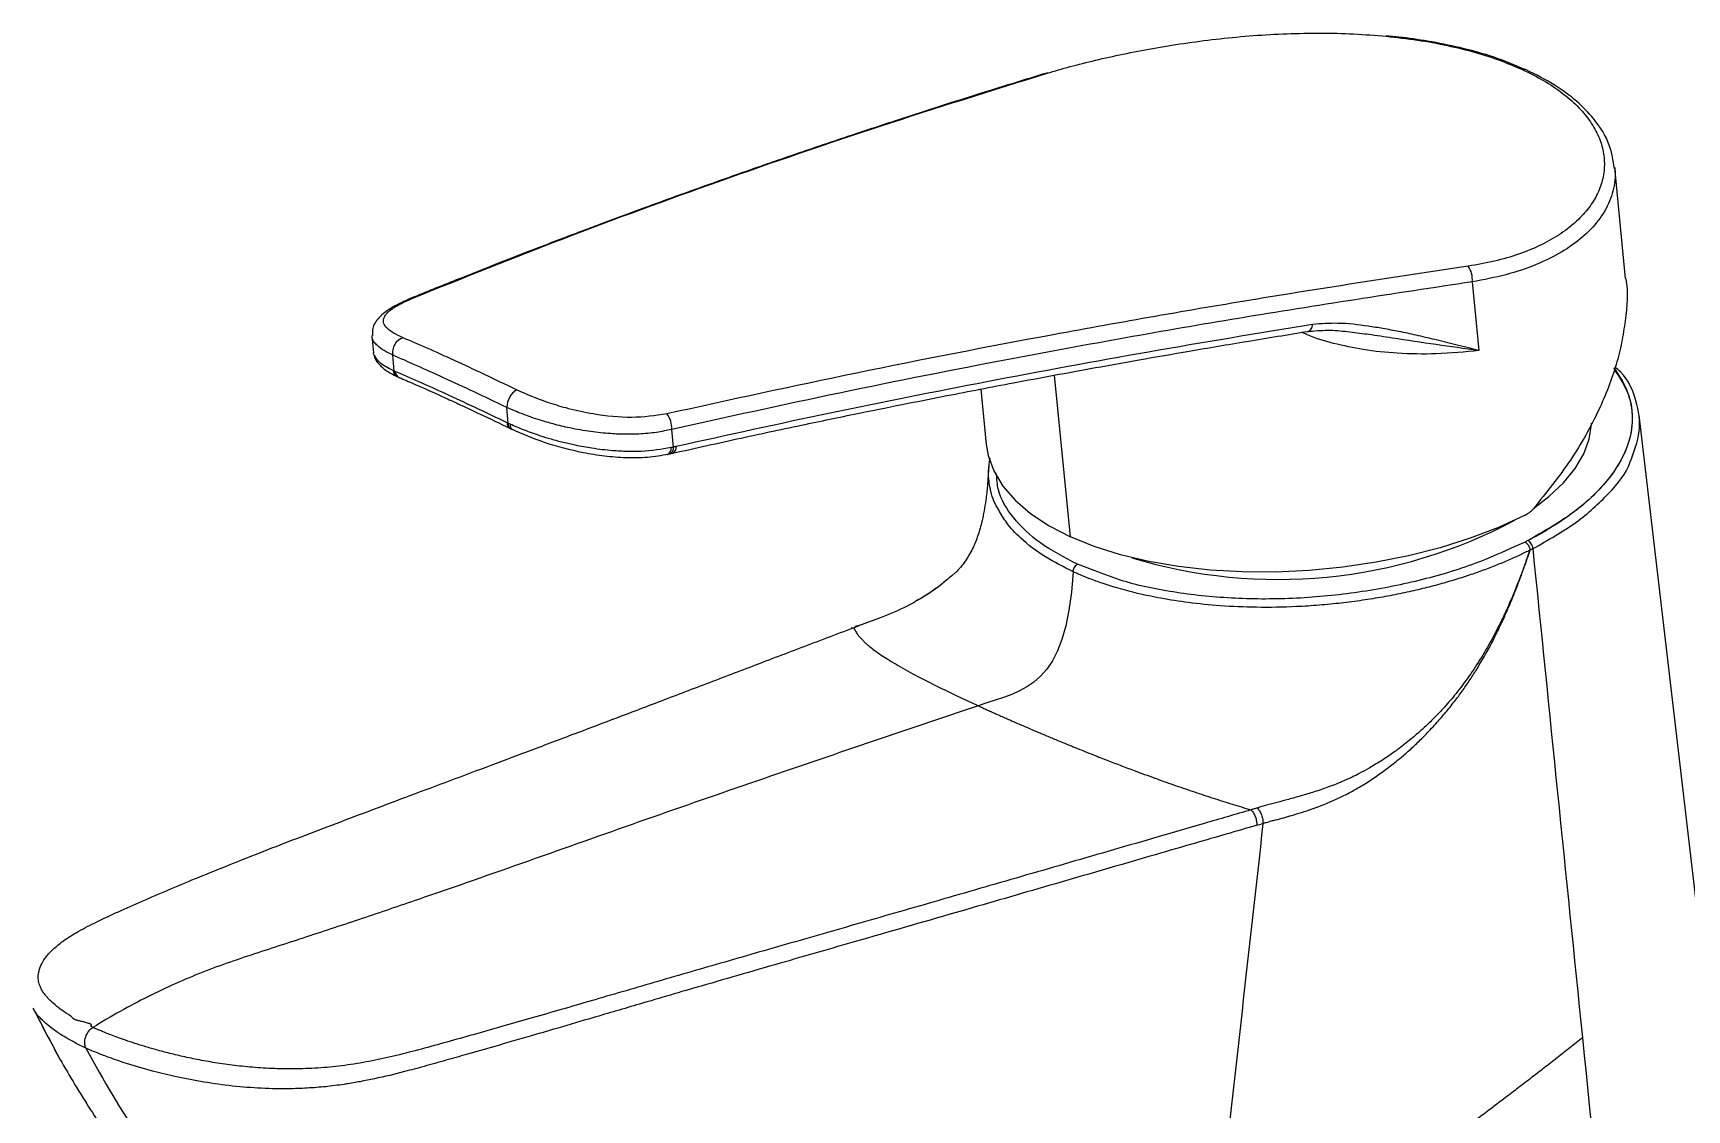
# Model space of a CAD drawing. Header units: millimetres. Extents: x 1261 to 1854, y -639 to -219.
# Drawn here: x 1750.4 to 1811.2, y -318.3 to -278.7 of the extents above; entities that cross this region are included whole.
import ezdxf

# ---------------------------------------------------------------- set-up
doc = ezdxf.new("R2010")
doc.units = ezdxf.units.MM
doc.header["$LTSCALE"] = 0.1
doc.layers.get('0').update_dxf_attribs({"lineweight": 13})

msp = doc.modelspace()

# ---------------------------------------------------------------- linework, layer by layer
at = {"color": 7, "linetype": 'Continuous', "lineweight": 25}
for p, q in [((1787.691, -280.131), (1787.581, -280.162)), ((1808.949, -287.7), (1808.55, -283.617)), ((1803.306, -287.817), (1803.552, -290.342)), ((1764.255, -288.427), (1764.264, -288.423)), ((1762.835, -289.819), (1762.894, -290.427)), ((1762.845, -289.819), (1762.846, -289.788)), ((1799.5, -289.751), (1799.389, -289.734)), ((1763.658, -291.098), (1763.601, -290.51)), ((1763.787, -291.315), (1763.837, -291.336)), ((1763.796, -291.318), (1763.788, -291.315)), ((1763.836, -291.335), (1763.858, -291.345)), ((1788.526, -297.193), (1787.945, -291.248)), ((1785.232, -291.759), (1785.431, -293.799)), ((1767.849, -293.019), (1767.792, -292.432)), ((1767.89, -293.193), (1767.924, -293.209)), ((1767.923, -293.209), (1767.992, -293.242)), ((1814.058, -332.09), (1809.442, -292.715)), ((1814.058, -332.09), (1809.442, -292.715)), ((1773.927, -293.894), (1773.863, -293.244)), ((1773.705, -294.16), (1773.789, -294.142)), ((1773.788, -294.142), (1773.892, -294.118)), ((1805.251, -297.385), (1804.931, -297.523)), ((1805.251, -297.385), (1804.931, -297.523)), ((1789.401, -298.428), (1788.786, -298.204)), ((1789.401, -298.428), (1788.786, -298.204)), ((1780.663, -300.473), (1780.601, -300.496)), ((1780.663, -300.473), (1780.601, -300.496)), ((1780.762, -300.457), (1780.667, -300.474)), ((1780.762, -300.457), (1780.667, -300.474)), ((1780.554, -300.534), (1780.468, -300.548)), ((1780.554, -300.534), (1780.468, -300.548))]:
    msp.add_line(p, q, dxfattribs=at)
at = {"color": 8, "linetype": 'Continuous', "lineweight": 25, "flags": 128}
for points in [[(1787.582, -280.161), (1787.612, -280.152), (1787.672, -280.145)], [(1764.264, -288.423), (1764.309, -288.409), (1764.367, -288.402)]]:
    msp.add_lwpolyline(points, dxfattribs=at)
at = {"color": 7, "linetype": 'Continuous', "lineweight": 25, "flags": 128}
for points in [[(1805.62, -296.102), (1806.121, -295.713), (1806.659, -295.205), (1807.089, -294.679), (1807.407, -294.142), (1807.609, -293.599), (1807.691, -293.059), (1807.693, -293.013)], [(1785.431, -293.799), (1785.499, -294.197), (1785.707, -294.772), (1786.039, -295.325), (1786.492, -295.848), (1787.062, -296.338), (1787.743, -296.787), (1788.526, -297.193)], [(1805.251, -296.401), (1804.279, -296.845), (1803.234, -297.244), (1802.126, -297.594), (1800.967, -297.89), (1799.77, -298.13), (1798.547, -298.311), (1797.312, -298.432), (1796.077, -298.49), (1794.856, -298.486), (1793.662, -298.419), (1792.508, -298.29), (1791.406, -298.101), (1790.367, -297.853), (1789.404, -297.549), (1788.526, -297.193)]]:
    msp.add_lwpolyline(points, dxfattribs=at)
at = {"color": 8, "linetype": 'Continuous', "lineweight": 25}
msp.add_arc((1805.2, -280.256), 0.252, 67.2823, 102.03342, dxfattribs=at)
at = {"color": 7, "linetype": 'Continuous', "lineweight": 25}
for centre, radius, start, end in [((1802.533, -287.715), 0.779, 352.41929, 37.35348), ((1764.159, -290.41), 0.567, 108.4878, 190.183), ((1763.922, -291.032), 0.313, 188.27021, 244.58384), ((1763.965, -291.054), 0.31, 188.19647, 245.41272), ((1763.987, -291.065), 0.308, 188.06652, 245.42665), ((1768.631, -292.479), 0.84, 124.54657, 176.76632), ((1767.996, -293.041), 0.186, 168.12145, 235.41808), ((1768.03, -293.058), 0.185, 167.84721, 234.77482), ((1768.096, -293.092), 0.182, 166.97842, 236.08339), ((1773.039, -293.192), 0.826, 356.41871, 39.0765), ((1773.604, -293.938), 0.244, 294.43626, 6.0829), ((1773.685, -293.921), 0.244, 295.36223, 6.55262), ((1773.788, -293.897), 0.245, 295.07586, 6.36292), ((1796.161, -280.224), 18.535, 253.1274, 298.04119)]:
    msp.add_arc(centre, radius, start, end, dxfattribs=at)
for points, knots in [([(1787.672, -280.145), (1787.947, -280.064), (1788.497, -279.903), (1789.44, -279.666), (1790.456, -279.439), (1791.544, -279.229), (1792.689, -279.043), (1793.879, -278.887), (1795.099, -278.768), (1796.335, -278.691), (1797.573, -278.663), (1798.801, -278.683), (1799.596, -278.743), (1799.993, -278.773)], [0, 0, 0, 0, 0.090712, 0.1814348, 0.2721852, 0.362977, 0.4538196, 0.5447185, 0.6356749, 0.7266864, 0.8177496, 0.9088574, 1, 1, 1, 1]), ([(1805.292, -280.027), (1804.908, -279.865), (1804.161, -279.547), (1802.92, -279.206), (1801.735, -278.971), (1800.82, -278.834), (1800.296, -278.791), (1800.139, -278.778)], [0, 0, 0, 0, 0.264314, 0.515544, 0.734184, 0.920384, 1, 1, 1, 1]), ([(1787.582, -280.161), (1786.98, -280.346), (1785.877, -280.684), (1784.373, -281.158), (1783.17, -281.544), (1782.186, -281.864), (1781.316, -282.149), (1780.057, -282.568), (1778.385, -283.133), (1776.409, -283.819), (1774.544, -284.482), (1772.843, -285.1), (1771.516, -285.592), (1770.488, -285.979), (1769.639, -286.301), (1768.587, -286.705), (1767.329, -287.195), (1765.865, -287.774), (1764.821, -288.197), (1764.264, -288.423)], [0, 0, 0, 0, 0.077709, 0.142323, 0.193839, 0.232843, 0.269064, 0.305963, 0.394996, 0.484371, 0.560203, 0.634906, 0.703055, 0.730776, 0.76703, 0.812079, 0.865924, 0.928564, 1, 1, 1, 1]), ([(1764.367, -288.402), (1766.203, -287.668), (1769.947, -286.169), (1775.668, -284.076), (1781.602, -282.035), (1785.625, -280.783), (1787.672, -280.145)], [0, 0, 0, 0, 0.235991, 0.481321, 0.73599, 1, 1, 1, 1]), ([(1805.147, -280.01), (1805.415, -280.141), (1805.951, -280.405), (1806.623, -280.858), (1807.187, -281.345), (1807.629, -281.864), (1807.946, -282.407), (1808.134, -282.965), (1808.19, -283.53), (1808.114, -284.091), (1807.905, -284.639), (1807.567, -285.162), (1807.104, -285.651), (1806.52, -286.095), (1805.825, -286.485), (1805.025, -286.811), (1804.138, -287.073), (1803.481, -287.185), (1803.153, -287.242)], [0, 0, 0, 0, 0.062688, 0.125366, 0.188021, 0.250659, 0.313275, 0.375865, 0.438431, 0.500966, 0.563466, 0.625928, 0.688351, 0.750735, 0.813084, 0.875404, 0.937706, 1, 1, 1, 1]), ([(1808.537, -283.645), (1808.492, -283.358), (1808.394, -282.722), (1807.873, -281.89), (1807.157, -281.155), (1806.341, -280.546), (1805.65, -280.2), (1805.297, -280.023)], [0, 0, 0, 0, 0.202835, 0.449721, 0.624956, 0.808424, 1, 1, 1, 1]), ([(1803.153, -287.242), (1800.568, -287.633), (1795.492, -288.403), (1787.991, -289.725), (1780.752, -291.122), (1776.007, -292.162), (1773.68, -292.672)], [0, 0, 0, 0, 0.26401, 0.518679, 0.764009, 1, 1, 1, 1]), ([(1808.95, -287.7), (1808.951, -287.702), (1809.055, -288.18), (1808.974, -288.986), (1808.818, -290.047), (1808.61, -290.862), (1808.33, -291.687), (1807.825, -292.863), (1806.982, -294.39), (1806.031, -295.568), (1805.555, -296.159)], [0, 0, 0, 0, 0.000824, 0.189114, 0.283481, 0.377791, 0.472641, 0.568614, 0.783771, 1, 1, 1, 1]), ([(1803.306, -287.817), (1800.444, -288.251), (1794.812, -289.105), (1787.05, -290.5), (1780.097, -291.869), (1775.92, -292.79), (1773.863, -293.244)], [0, 0, 0, 0, 0.292554, 0.575669, 0.791049, 1, 1, 1, 1]), ([(1764.279, -288.418), (1764.03, -288.529), (1763.549, -288.743), (1763.088, -289.11), (1762.837, -289.465), (1762.854, -289.703), (1762.86, -289.788)], [0, 0, 0, 0, 0.3061518, 0.591569, 0.8549043, 1, 1, 1, 1]), ([(1763.979, -289.873), (1763.856, -289.816), (1763.609, -289.702), (1763.38, -289.527), (1763.257, -289.349), (1763.255, -289.208), (1763.293, -289.108), (1763.325, -289.053), (1763.367, -288.996), (1763.41, -288.951), (1763.456, -288.907), (1763.504, -288.866), (1763.581, -288.807), (1763.809, -288.653), (1764.117, -288.515), (1764.367, -288.402)], [0, 0, 0, 0, 0.125867, 0.2516152, 0.3771836, 0.5025262, 0.5434944, 0.5832138, 0.6139476, 0.657482, 0.6733841, 0.7005435, 0.7389409, 0.7885528, 1, 1, 1, 1]), ([(1797.437, -289.383), (1795.426, -289.715), (1791.436, -290.374), (1785.518, -291.469), (1779.727, -292.618), (1775.917, -293.456), (1774.031, -293.87)], [0, 0, 0, 0, 0.258299, 0.512749, 0.75881, 1, 1, 1, 1]), ([(1803.552, -290.342), (1803.268, -290.27), (1802.73, -290.135), (1801.964, -289.944), (1801.268, -289.781), (1800.629, -289.646), (1800.039, -289.535), (1799.294, -289.42), (1798.445, -289.31), (1797.747, -289.361), (1797.437, -289.383)], [0, 0, 0, 0, 0.143663, 0.271667, 0.386787, 0.492843, 0.590077, 0.678591, 0.857004, 1, 1, 1, 1]), ([(1768.154, -291.787), (1767.753, -291.595), (1766.952, -291.21), (1765.856, -290.7), (1764.846, -290.244), (1764.268, -289.997), (1763.979, -289.873)], [0, 0, 0, 0, 0.249955, 0.499999, 0.750043, 1, 1, 1, 1]), ([(1773.891, -294.119), (1774.734, -293.931), (1776.363, -293.569), (1778.673, -293.076), (1780.72, -292.652), (1782.456, -292.302), (1783.914, -292.014), (1785.205, -291.763), (1786.516, -291.513), (1787.933, -291.249), (1789.472, -290.967), (1791.133, -290.67), (1792.991, -290.347), (1795.065, -289.995), (1796.522, -289.759), (1797.273, -289.637)], [0, 0, 0, 0, 0.107859, 0.208491, 0.295895, 0.37007, 0.431016, 0.482865, 0.535713, 0.599211, 0.664694, 0.733377, 0.812548, 0.903423, 1, 1, 1, 1]), ([(1797.238, -289.642), (1797.491, -289.62), (1797.998, -289.574), (1798.718, -289.639), (1799.196, -289.706), (1799.432, -289.739)], [0, 0, 0, 0, 0.335106, 0.670697, 1, 1, 1, 1]), ([(1762.922, -290.512), (1762.917, -290.506), (1762.893, -290.477), (1762.895, -290.449), (1762.898, -290.426)], [0, 0, 0, 0, 0.222058, 1, 1, 1, 1]), ([(1763.612, -291.077), (1763.442, -290.99), (1763.083, -290.808), (1762.977, -290.614), (1762.922, -290.512)], [0, 0, 0, 0, 0.476291, 1, 1, 1, 1]), ([(1762.925, -290.515), (1762.927, -290.535), (1762.939, -290.644), (1763.088, -290.847), (1763.371, -291.109), (1763.664, -291.253), (1763.81, -291.324)], [0, 0, 0, 0, 0.070652, 0.383701, 0.694442, 1, 1, 1, 1]), ([(1767.792, -292.432), (1767.386, -292.239), (1766.579, -291.857), (1765.48, -291.348), (1764.469, -290.89), (1763.892, -290.638), (1763.601, -290.51)], [0, 0, 0, 0, 0.251666, 0.499965, 0.748296, 1, 1, 1, 1]), ([(1763.658, -291.098), (1763.65, -291.094), (1763.634, -291.087), (1763.619, -291.08), (1763.612, -291.077)], [0, 0, 0, 0, 0.55995, 1, 1, 1, 1]), ([(1763.682, -291.108), (1763.678, -291.106), (1763.67, -291.103), (1763.662, -291.099), (1763.658, -291.098)], [0, 0, 0, 0, 0.560011, 1, 1, 1, 1]), ([(1767.814, -293.002), (1767.415, -292.811), (1766.62, -292.432), (1765.537, -291.929), (1764.54, -291.479), (1763.969, -291.232), (1763.682, -291.108)], [0, 0, 0, 0, 0.251695, 0.500043, 0.748359, 1, 1, 1, 1]), ([(1763.839, -291.337), (1764.013, -291.411), (1764.328, -291.545), (1764.793, -291.749), (1765.169, -291.917), (1765.559, -292.094), (1766.085, -292.336), (1766.882, -292.709), (1767.544, -293.027), (1767.918, -293.207)], [0, 0, 0, 0, 0.1580523, 0.2853548, 0.3818194, 0.4523621, 0.5797604, 0.7623239, 1, 1, 1, 1]), ([(1808.502, -290.975), (1808.891, -291.47), (1809.119, -292.005), (1809.235, -293.11), (1809.123, -293.679), (1808.567, -294.802), (1808.124, -295.356), (1806.944, -296.401), (1806.208, -296.893), (1805.357, -297.331)], [0, 0, 0, 0, 0.25, 0.25, 0.5, 0.5, 0.75, 0.75, 1, 1, 1, 1]), ([(1808.529, -291.024), (1808.736, -291.349), (1809.161, -292.014), (1809.248, -293.112), (1808.921, -294.244), (1808.138, -295.356), (1806.971, -296.414), (1805.895, -297.025), (1805.357, -297.331)], [0, 0, 0, 0, 0.159973, 0.327979, 0.495984, 0.663989, 0.831995, 1, 1, 1, 1]), ([(1809.108, -294.464), (1809.256, -294.08), (1809.551, -293.312), (1809.378, -292.186), (1809.044, -291.386), (1808.635, -291.013), (1808.57, -290.954)], [0, 0, 0, 0, 0.3129981, 0.6271965, 0.9413947, 1, 1, 1, 1]), ([(1809.108, -294.464), (1809.256, -294.08), (1809.551, -293.312), (1809.378, -292.186), (1809.044, -291.386), (1808.635, -291.013), (1808.57, -290.954)], [0, 0, 0, 0, 0.3129981, 0.6271965, 0.9413947, 1, 1, 1, 1]), ([(1773.68, -292.672), (1773.26, -292.734), (1772.417, -292.859), (1771.141, -292.723), (1770.333, -292.551), (1769.774, -292.403), (1769.092, -292.199), (1768.523, -291.949), (1768.154, -291.787)], [0, 0, 0, 0, 0.241239, 0.483512, 0.638948, 0.655457, 0.776311, 1, 1, 1, 1]), ([(1773.863, -293.244), (1773.677, -293.283), (1773.293, -293.365), (1772.726, -293.416), (1772.159, -293.427), (1771.567, -293.404), (1770.866, -293.331), (1770.158, -293.207), (1769.544, -293.059), (1768.956, -292.887), (1768.371, -292.686), (1767.98, -292.514), (1767.792, -292.432)], [0, 0, 0, 0, 0.10095, 0.208819, 0.281575, 0.37424, 0.486807, 0.605379, 0.702427, 0.777943, 0.893083, 1, 1, 1, 1]), ([(1767.849, -293.019), (1767.843, -293.016), (1767.831, -293.01), (1767.82, -293.005), (1767.814, -293.002)], [0, 0, 0, 0, 0.55999, 1, 1, 1, 1]), ([(1767.919, -293.051), (1767.906, -293.045), (1767.882, -293.035), (1767.859, -293.024), (1767.849, -293.019)], [0, 0, 0, 0, 0.560043, 1, 1, 1, 1]), ([(1773.846, -293.912), (1773.484, -293.972), (1772.965, -294.057), (1772.221, -294.059), (1771.617, -294.028), (1770.979, -293.952), (1770.371, -293.842), (1769.873, -293.728), (1769.445, -293.613), (1768.962, -293.464), (1768.445, -293.281), (1768.09, -293.126), (1767.919, -293.051)], [0, 0, 0, 0, 0.1956567, 0.2805869, 0.3664199, 0.4878515, 0.584022, 0.6562401, 0.7286931, 0.7952641, 0.9008269, 1, 1, 1, 1]), ([(1767.963, -293.228), (1768.356, -293.397), (1769.169, -293.747), (1770.379, -294.062), (1771.396, -294.226), (1772.193, -294.287), (1772.993, -294.278), (1773.486, -294.195), (1773.737, -294.153)], [0, 0, 0, 0, 0.225036, 0.465764, 0.592689, 0.723957, 0.859704, 1, 1, 1, 1]), ([(1773.927, -293.894), (1773.912, -293.897), (1773.885, -293.904), (1773.858, -293.91), (1773.846, -293.912)], [0, 0, 0, 0, 0.559659, 1, 1, 1, 1]), ([(1774.031, -293.87), (1774.011, -293.874), (1773.977, -293.882), (1773.942, -293.89), (1773.927, -293.894)], [0, 0, 0, 0, 0.559832, 1, 1, 1, 1]), ([(1785.889, -296.197), (1785.858, -296.149), (1785.684, -295.878), (1785.561, -295.401), (1785.49, -294.815), (1785.548, -294.464), (1785.574, -294.305)], [0, 0, 0, 0, 0.081753, 0.459081, 0.756845, 1, 1, 1, 1]), ([(1785.889, -296.197), (1785.858, -296.149), (1785.684, -295.878), (1785.561, -295.401), (1785.49, -294.815), (1785.548, -294.464), (1785.574, -294.305)], [0, 0, 0, 0, 0.081753, 0.459081, 0.756845, 1, 1, 1, 1]), ([(1785.522, -294.608), (1785.509, -294.846), (1785.485, -295.252), (1785.424, -295.799), (1785.364, -296.18), (1785.311, -296.451), (1785.266, -296.655), (1785.206, -296.888), (1785.128, -297.141), (1785.04, -297.376), (1784.946, -297.593), (1784.84, -297.803), (1784.676, -298.07), (1784.521, -298.273), (1784.408, -298.403), (1784.34, -298.475), (1784.294, -298.516), (1784.264, -298.543)], [0, 0, 0, 0, 0.136596, 0.233651, 0.30853, 0.348877, 0.3941, 0.452573, 0.518209, 0.578365, 0.626257, 0.697628, 0.77153, 0.837888, 0.86788, 0.910807, 1, 1, 1, 1]), ([(1785.522, -294.608), (1785.509, -294.846), (1785.485, -295.252), (1785.424, -295.799), (1785.364, -296.18), (1785.311, -296.451), (1785.266, -296.655), (1785.206, -296.888), (1785.128, -297.141), (1785.04, -297.376), (1784.946, -297.593), (1784.84, -297.803), (1784.676, -298.07), (1784.521, -298.273), (1784.408, -298.403), (1784.34, -298.475), (1784.294, -298.516), (1784.264, -298.543)], [0, 0, 0, 0, 0.136596, 0.233651, 0.30853, 0.348877, 0.3941, 0.452573, 0.518209, 0.578365, 0.626257, 0.697628, 0.77153, 0.837888, 0.86788, 0.910807, 1, 1, 1, 1]), ([(1788.786, -298.204), (1788.305, -297.953), (1787.342, -297.45), (1786.39, -296.508), (1785.852, -295.641), (1785.823, -295.077), (1785.813, -294.882)], [0, 0, 0, 0, 0.283147, 0.566295, 0.849442, 1, 1, 1, 1]), ([(1788.786, -298.204), (1788.305, -297.953), (1787.342, -297.45), (1786.39, -296.508), (1785.852, -295.641), (1785.823, -295.077), (1785.813, -294.882)], [0, 0, 0, 0, 0.283147, 0.566295, 0.849442, 1, 1, 1, 1]), ([(1805.544, -297.626), (1806.097, -297.313), (1807.201, -296.688), (1808.351, -295.607), (1808.994, -294.85), (1809.108, -294.465), (1809.108, -294.464)], [0, 0, 0, 0, 0.3329095, 0.6658188, 0.9987281, 1, 1, 1, 1]), ([(1805.544, -297.626), (1806.097, -297.313), (1807.201, -296.688), (1808.351, -295.607), (1808.994, -294.85), (1809.108, -294.465), (1809.108, -294.464)], [0, 0, 0, 0, 0.3329095, 0.6658188, 0.9987281, 1, 1, 1, 1]), ([(1788.623, -298.475), (1788.273, -298.3), (1787.532, -297.928), (1786.745, -297.312), (1786.185, -296.723), (1785.981, -296.36), (1785.889, -296.197)], [0, 0, 0, 0, 0.2767021, 0.5876073, 0.814018, 1, 1, 1, 1]), ([(1788.623, -298.475), (1788.273, -298.3), (1787.532, -297.928), (1786.745, -297.312), (1786.185, -296.723), (1785.981, -296.36), (1785.889, -296.197)], [0, 0, 0, 0, 0.2767021, 0.5876073, 0.814018, 1, 1, 1, 1]), ([(1805.251, -296.401), (1805.305, -296.37), (1805.413, -296.308), (1805.507, -296.209), (1805.555, -296.159)], [0, 0, 0, 0, 0.49996, 1, 1, 1, 1]), ([(1805.248, -297.387), (1805.255, -297.391), (1805.269, -297.399), (1805.289, -297.415), (1805.309, -297.434), (1805.336, -297.462), (1805.368, -297.504), (1805.4, -297.563), (1805.423, -297.624), (1805.429, -297.663), (1805.432, -297.683)], [0, 0, 0, 0, 0.083239, 0.166515, 0.249837, 0.327332, 0.499371, 0.666247, 0.833122, 1, 1, 1, 1]), ([(1805.248, -297.387), (1805.255, -297.391), (1805.269, -297.399), (1805.289, -297.415), (1805.309, -297.434), (1805.336, -297.462), (1805.368, -297.504), (1805.4, -297.563), (1805.423, -297.624), (1805.429, -297.663), (1805.432, -297.683)], [0, 0, 0, 0, 0.083239, 0.166515, 0.249837, 0.327332, 0.499371, 0.666247, 0.833122, 1, 1, 1, 1]), ([(1805.544, -297.626), (1805.538, -297.569), (1805.515, -297.504), (1805.445, -297.395), (1805.399, -297.352), (1805.356, -297.332)], [0, 0, 0, 0, 0.5, 0.5, 1, 1, 1, 1]), ([(1805.544, -297.626), (1805.538, -297.569), (1805.515, -297.504), (1805.445, -297.395), (1805.399, -297.352), (1805.356, -297.332)], [0, 0, 0, 0, 0.5, 0.5, 1, 1, 1, 1]), ([(1805.432, -297.683), (1805.371, -297.713), (1805.246, -297.775), (1805.053, -297.867), (1804.851, -297.96), (1804.641, -298.053), (1804.422, -298.146), (1804.194, -298.239), (1803.957, -298.332), (1803.71, -298.425), (1803.455, -298.517), (1803.19, -298.608), (1802.915, -298.698), (1802.631, -298.786), (1802.337, -298.873), (1802.033, -298.958), (1801.72, -299.04), (1801.398, -299.12), (1801.066, -299.197), (1800.724, -299.271), (1800.374, -299.342), (1800.014, -299.408), (1799.646, -299.471), (1799.268, -299.529), (1798.883, -299.582), (1798.49, -299.63), (1798.089, -299.672), (1797.68, -299.709), (1797.265, -299.739), (1796.491, -299.782), (1795.403, -299.8), (1794.072, -299.743), (1792.9, -299.626), (1791.887, -299.468), (1791.028, -299.287), (1790.312, -299.098), (1789.728, -298.914), (1789.264, -298.746), (1788.907, -298.602), (1788.708, -298.513), (1788.623, -298.475)], [0, 0, 0, 0, 0.013133, 0.026616, 0.040449, 0.054633, 0.069166, 0.08405, 0.099284, 0.114868, 0.130802, 0.147086, 0.16372, 0.180703, 0.198036, 0.215719, 0.233751, 0.252132, 0.270863, 0.289944, 0.309376, 0.329157, 0.349289, 0.369771, 0.390602, 0.411783, 0.433312, 0.45519, 0.477417, 0.499993, 0.579729, 0.652884, 0.719436, 0.779372, 0.832699, 0.879411, 0.9195, 0.952962, 0.979795, 1, 1, 1, 1]), ([(1805.432, -297.683), (1805.371, -297.713), (1805.246, -297.775), (1805.053, -297.867), (1804.851, -297.96), (1804.641, -298.053), (1804.422, -298.146), (1804.194, -298.239), (1803.957, -298.332), (1803.71, -298.425), (1803.455, -298.517), (1803.19, -298.608), (1802.915, -298.698), (1802.631, -298.786), (1802.337, -298.873), (1802.033, -298.958), (1801.72, -299.04), (1801.398, -299.12), (1801.066, -299.197), (1800.724, -299.271), (1800.374, -299.342), (1800.014, -299.408), (1799.646, -299.471), (1799.268, -299.529), (1798.883, -299.582), (1798.49, -299.63), (1798.089, -299.672), (1797.68, -299.709), (1797.265, -299.739), (1796.491, -299.782), (1795.403, -299.8), (1794.072, -299.743), (1792.9, -299.626), (1791.887, -299.468), (1791.028, -299.287), (1790.312, -299.098), (1789.728, -298.914), (1789.264, -298.746), (1788.907, -298.602), (1788.708, -298.513), (1788.623, -298.475)], [0, 0, 0, 0, 0.013133, 0.026616, 0.040449, 0.054633, 0.069166, 0.08405, 0.099284, 0.114868, 0.130802, 0.147086, 0.16372, 0.180703, 0.198036, 0.215719, 0.233751, 0.252132, 0.270863, 0.289944, 0.309376, 0.329157, 0.349289, 0.369771, 0.390602, 0.411783, 0.433312, 0.45519, 0.477417, 0.499993, 0.579729, 0.652884, 0.719436, 0.779372, 0.832699, 0.879411, 0.9195, 0.952962, 0.979795, 1, 1, 1, 1]), ([(1804.931, -297.523), (1804.436, -297.749), (1803.343, -298.25), (1801.359, -298.828), (1799.134, -299.265), (1796.839, -299.486), (1794.565, -299.492), (1792.413, -299.272), (1790.649, -298.918), (1789.751, -298.565), (1789.401, -298.428)], [0, 0, 0, 0, 0.110721, 0.244716, 0.378711, 0.512706, 0.646701, 0.780696, 0.914691, 1, 1, 1, 1]), ([(1804.931, -297.523), (1804.436, -297.749), (1803.343, -298.25), (1801.359, -298.828), (1799.134, -299.265), (1796.839, -299.486), (1794.565, -299.492), (1792.413, -299.272), (1790.649, -298.918), (1789.751, -298.565), (1789.401, -298.428)], [0, 0, 0, 0, 0.110721, 0.244716, 0.378711, 0.512706, 0.646701, 0.780696, 0.914691, 1, 1, 1, 1]), ([(1805.432, -297.683), (1805.395, -297.79), (1805.322, -298.001), (1805.211, -298.308), (1805.101, -298.6), (1804.993, -298.876), (1804.888, -299.137), (1804.786, -299.382), (1804.686, -299.612), (1804.59, -299.828), (1804.498, -300.028), (1804.411, -300.213), (1804.328, -300.383), (1804.25, -300.539), (1804.178, -300.681), (1804.111, -300.808), (1804.051, -300.921), (1803.997, -301.02), (1803.949, -301.105), (1803.781, -301.404), (1803.486, -301.89), (1803.048, -302.525), (1802.62, -303.075), (1802.212, -303.542), (1801.832, -303.936), (1801.45, -304.294), (1801.03, -304.655), (1800.604, -304.991), (1800.149, -305.312), (1799.793, -305.536), (1799.447, -305.738), (1799.181, -305.885), (1798.88, -306.036), (1798.504, -306.206), (1798.037, -306.391), (1797.508, -306.571), (1797.014, -306.719), (1796.557, -306.846), (1796.137, -306.957), (1795.752, -307.06), (1795.512, -307.131), (1795.396, -307.165)], [0, 0, 0, 0, 0.022089, 0.043187, 0.063295, 0.082412, 0.10054, 0.117678, 0.133826, 0.148986, 0.163157, 0.17634, 0.188535, 0.199744, 0.209966, 0.219202, 0.227454, 0.234721, 0.241004, 0.246304, 0.300937, 0.350944, 0.396343, 0.43717, 0.473448, 0.505187, 0.541965, 0.585419, 0.615942, 0.656796, 0.672973, 0.700282, 0.720989, 0.744968, 0.78896, 0.830388, 0.869326, 0.90577, 0.939715, 0.971137, 1, 1, 1, 1]), ([(1805.432, -297.683), (1805.395, -297.79), (1805.322, -298.001), (1805.211, -298.308), (1805.101, -298.6), (1804.993, -298.876), (1804.888, -299.137), (1804.786, -299.382), (1804.686, -299.612), (1804.59, -299.828), (1804.498, -300.028), (1804.411, -300.213), (1804.328, -300.383), (1804.25, -300.539), (1804.178, -300.681), (1804.111, -300.808), (1804.051, -300.921), (1803.997, -301.02), (1803.949, -301.105), (1803.781, -301.404), (1803.486, -301.89), (1803.048, -302.525), (1802.62, -303.075), (1802.212, -303.542), (1801.832, -303.936), (1801.45, -304.294), (1801.03, -304.655), (1800.604, -304.991), (1800.149, -305.312), (1799.793, -305.536), (1799.447, -305.738), (1799.181, -305.885), (1798.88, -306.036), (1798.504, -306.206), (1798.037, -306.391), (1797.508, -306.571), (1797.014, -306.719), (1796.557, -306.846), (1796.137, -306.957), (1795.752, -307.06), (1795.512, -307.131), (1795.396, -307.165)], [0, 0, 0, 0, 0.022089, 0.043187, 0.063295, 0.082412, 0.10054, 0.117678, 0.133826, 0.148986, 0.163157, 0.17634, 0.188535, 0.199744, 0.209966, 0.219202, 0.227454, 0.234721, 0.241004, 0.246304, 0.300937, 0.350944, 0.396343, 0.43717, 0.473448, 0.505187, 0.541965, 0.585419, 0.615942, 0.656796, 0.672973, 0.700282, 0.720989, 0.744968, 0.78896, 0.830388, 0.869326, 0.90577, 0.939715, 0.971137, 1, 1, 1, 1]), ([(1795.609, -307.735), (1795.63, -307.728), (1795.675, -307.713), (1795.747, -307.691), (1795.833, -307.666), (1795.944, -307.636), (1796.226, -307.563), (1796.591, -307.464), (1797.039, -307.326), (1797.583, -307.145), (1798.194, -306.905), (1798.807, -306.597), (1799.283, -306.324), (1799.715, -306.049), (1800.149, -305.738), (1800.54, -305.432), (1800.916, -305.114), (1801.268, -304.792), (1801.637, -304.425), (1801.99, -304.045), (1802.336, -303.646), (1802.646, -303.263), (1802.937, -302.873), (1803.201, -302.489), (1803.533, -301.974), (1803.871, -301.395), (1804.156, -300.843), (1804.357, -300.428), (1804.524, -300.071), (1804.702, -299.666), (1804.876, -299.239), (1805.035, -298.818), (1805.181, -298.412), (1805.309, -298.045), (1805.391, -297.802), (1805.432, -297.683)], [0, 0, 0, 0, 0.005084, 0.010906, 0.017472, 0.02591, 0.037823, 0.086071, 0.114341, 0.145927, 0.217463, 0.261396, 0.294883, 0.334535, 0.368792, 0.405138, 0.435631, 0.468151, 0.500239, 0.538644, 0.569701, 0.603008, 0.633873, 0.663269, 0.692251, 0.750768, 0.790601, 0.810002, 0.838176, 0.865388, 0.893854, 0.925801, 0.951139, 0.975871, 1, 1, 1, 1]), ([(1795.609, -307.735), (1795.63, -307.728), (1795.675, -307.713), (1795.747, -307.691), (1795.833, -307.666), (1795.944, -307.636), (1796.226, -307.563), (1796.591, -307.464), (1797.039, -307.326), (1797.583, -307.145), (1798.194, -306.905), (1798.807, -306.597), (1799.283, -306.324), (1799.715, -306.049), (1800.149, -305.738), (1800.54, -305.432), (1800.916, -305.114), (1801.268, -304.792), (1801.637, -304.425), (1801.99, -304.045), (1802.336, -303.646), (1802.646, -303.263), (1802.937, -302.873), (1803.201, -302.489), (1803.533, -301.974), (1803.871, -301.395), (1804.156, -300.843), (1804.357, -300.428), (1804.524, -300.071), (1804.702, -299.666), (1804.876, -299.239), (1805.035, -298.818), (1805.181, -298.412), (1805.309, -298.045), (1805.391, -297.802), (1805.432, -297.683)], [0, 0, 0, 0, 0.005084, 0.010906, 0.017472, 0.02591, 0.037823, 0.086071, 0.114341, 0.145927, 0.217463, 0.261396, 0.294883, 0.334535, 0.368792, 0.405138, 0.435631, 0.468151, 0.500239, 0.538644, 0.569701, 0.603008, 0.633873, 0.663269, 0.692251, 0.750768, 0.790601, 0.810002, 0.838176, 0.865388, 0.893854, 0.925801, 0.951139, 0.975871, 1, 1, 1, 1]), ([(1784.265, -298.545), (1784.25, -298.558), (1784.17, -298.63), (1784.09, -298.693), (1784.024, -298.745)], [0, 0, 0, 0, 0.186294, 1, 1, 1, 1]), ([(1784.265, -298.545), (1784.25, -298.558), (1784.17, -298.63), (1784.09, -298.693), (1784.024, -298.745)], [0, 0, 0, 0, 0.186294, 1, 1, 1, 1]), ([(1788.623, -298.475), (1788.626, -298.421), (1788.644, -298.364), (1788.703, -298.266), (1788.744, -298.226), (1788.786, -298.204)], [0, 0, 0, 0, 0.5, 0.5, 1, 1, 1, 1]), ([(1788.623, -298.475), (1788.626, -298.421), (1788.644, -298.364), (1788.703, -298.266), (1788.744, -298.226), (1788.786, -298.204)], [0, 0, 0, 0, 0.5, 0.5, 1, 1, 1, 1]), ([(1784.024, -298.745), (1783.958, -298.799), (1783.766, -298.958), (1783.27, -299.32), (1782.526, -299.765), (1781.633, -300.143), (1781.032, -300.36), (1780.762, -300.457)], [0, 0, 0, 0, 0.063494, 0.185611, 0.477523, 0.765415, 1, 1, 1, 1]), ([(1784.024, -298.745), (1783.958, -298.799), (1783.766, -298.958), (1783.27, -299.32), (1782.526, -299.765), (1781.633, -300.143), (1781.032, -300.36), (1780.762, -300.457)], [0, 0, 0, 0, 0.063494, 0.185611, 0.477523, 0.765415, 1, 1, 1, 1]), ([(1784.021, -298.742), (1783.984, -298.775), (1783.637, -299.082), (1783.238, -299.359), (1782.876, -299.531), (1782.841, -299.548)], [0, 0, 0, 0, 0.098051, 0.912746, 1, 1, 1, 1]), ([(1784.021, -298.742), (1783.984, -298.775), (1783.637, -299.082), (1783.238, -299.359), (1782.876, -299.531), (1782.841, -299.548)], [0, 0, 0, 0, 0.098051, 0.912746, 1, 1, 1, 1]), ([(1780.554, -300.534), (1780.589, -300.521), (1780.658, -300.495), (1780.728, -300.469), (1780.762, -300.457)], [0, 0, 0, 0, 0.500504, 1, 1, 1, 1]), ([(1780.554, -300.534), (1780.589, -300.521), (1780.658, -300.495), (1780.728, -300.469), (1780.762, -300.457)], [0, 0, 0, 0, 0.500504, 1, 1, 1, 1]), ([(1752.572, -315.233), (1752.564, -315.23), (1752.55, -315.226), (1752.533, -315.218), (1752.52, -315.21), (1752.512, -315.201), (1752.51, -315.189), (1752.512, -315.177), (1752.512, -315.165), (1752.514, -315.153), (1752.515, -315.142), (1752.519, -315.134), (1752.517, -315.128), (1752.51, -315.123), (1752.499, -315.117), (1752.484, -315.111), (1752.465, -315.103), (1752.441, -315.094), (1752.396, -315.079), (1752.337, -315.061), (1752.272, -315.041), (1752.209, -315.025), (1752.146, -315.011), (1752.083, -314.996), (1752.027, -314.983), (1751.978, -314.97), (1751.937, -314.957), (1751.903, -314.943), (1751.875, -314.929), (1751.849, -314.908), (1751.817, -314.877), (1751.789, -314.846), (1751.763, -314.822), (1751.743, -314.807), (1751.718, -314.789), (1751.689, -314.77), (1751.625, -314.732), (1751.497, -314.648), (1751.282, -314.494), (1751.124, -314.358), (1751.021, -314.261), (1750.976, -314.218), (1750.909, -314.149), (1750.826, -314.054), (1750.737, -313.934), (1750.654, -313.79), (1750.588, -313.62), (1750.554, -313.425), (1750.568, -313.203), (1750.647, -312.951), (1750.811, -312.672), (1751.081, -312.367), (1751.483, -312.039), (1752.033, -311.696), (1752.722, -311.339), (1753.521, -310.968), (1754.402, -310.58), (1755.35, -310.173), (1756.359, -309.751), (1757.435, -309.314), (1758.575, -308.861), (1759.778, -308.394), (1761.043, -307.911), (1762.365, -307.411), (1763.742, -306.893), (1765.176, -306.355), (1766.665, -305.797), (1768.21, -305.218), (1769.81, -304.615), (1771.465, -303.989), (1773.175, -303.34), (1774.939, -302.668), (1776.76, -301.974), (1778.637, -301.26), (1779.909, -300.778), (1780.554, -300.534)], [0, 0, 0, 0, 0.000559, 0.001049, 0.00148, 0.001866, 0.002227, 0.00276, 0.003277, 0.003777, 0.00426, 0.004727, 0.004913, 0.005166, 0.005501, 0.005925, 0.006439, 0.007046, 0.007747, 0.009774, 0.01138, 0.012563, 0.014216, 0.015737, 0.017125, 0.018378, 0.019496, 0.020483, 0.021342, 0.02222, 0.023729, 0.025866, 0.026555, 0.027382, 0.02835, 0.02946, 0.030712, 0.03532, 0.044384, 0.057907, 0.058947, 0.061512, 0.0656, 0.071208, 0.078333, 0.086968, 0.097085, 0.108674, 0.121742, 0.136292, 0.152336, 0.169863, 0.188882, 0.209463, 0.231648, 0.255466, 0.280875, 0.307854, 0.336357, 0.366388, 0.397949, 0.43104, 0.465659, 0.501805, 0.539474, 0.578666, 0.61938, 0.661617, 0.705377, 0.750663, 0.797477, 0.845818, 0.895685, 0.947079, 1, 1, 1, 1]), ([(1752.572, -315.233), (1752.564, -315.23), (1752.55, -315.226), (1752.533, -315.218), (1752.52, -315.21), (1752.512, -315.201), (1752.51, -315.189), (1752.512, -315.177), (1752.512, -315.165), (1752.514, -315.153), (1752.515, -315.142), (1752.519, -315.134), (1752.517, -315.128), (1752.51, -315.123), (1752.499, -315.117), (1752.484, -315.111), (1752.465, -315.103), (1752.441, -315.094), (1752.396, -315.079), (1752.337, -315.061), (1752.272, -315.041), (1752.209, -315.025), (1752.146, -315.011), (1752.083, -314.996), (1752.027, -314.983), (1751.978, -314.97), (1751.937, -314.957), (1751.903, -314.943), (1751.875, -314.929), (1751.849, -314.908), (1751.817, -314.877), (1751.789, -314.846), (1751.763, -314.822), (1751.743, -314.807), (1751.718, -314.789), (1751.689, -314.77), (1751.625, -314.732), (1751.497, -314.648), (1751.282, -314.494), (1751.124, -314.358), (1751.021, -314.261), (1750.976, -314.218), (1750.909, -314.149), (1750.826, -314.054), (1750.737, -313.934), (1750.654, -313.79), (1750.588, -313.62), (1750.554, -313.425), (1750.568, -313.203), (1750.647, -312.951), (1750.811, -312.672), (1751.081, -312.367), (1751.483, -312.039), (1752.033, -311.696), (1752.722, -311.339), (1753.521, -310.968), (1754.402, -310.58), (1755.35, -310.173), (1756.359, -309.751), (1757.435, -309.314), (1758.575, -308.861), (1759.778, -308.394), (1761.043, -307.911), (1762.365, -307.411), (1763.742, -306.893), (1765.176, -306.355), (1766.665, -305.797), (1768.21, -305.218), (1769.81, -304.615), (1771.465, -303.989), (1773.175, -303.34), (1774.939, -302.668), (1776.76, -301.974), (1778.637, -301.26), (1779.909, -300.778), (1780.554, -300.534)], [0, 0, 0, 0, 0.000559, 0.001049, 0.00148, 0.001866, 0.002227, 0.00276, 0.003277, 0.003777, 0.00426, 0.004727, 0.004913, 0.005166, 0.005501, 0.005925, 0.006439, 0.007046, 0.007747, 0.009774, 0.01138, 0.012563, 0.014216, 0.015737, 0.017125, 0.018378, 0.019496, 0.020483, 0.021342, 0.02222, 0.023729, 0.025866, 0.026555, 0.027382, 0.02835, 0.02946, 0.030712, 0.03532, 0.044384, 0.057907, 0.058947, 0.061512, 0.0656, 0.071208, 0.078333, 0.086968, 0.097085, 0.108674, 0.121742, 0.136292, 0.152336, 0.169863, 0.188882, 0.209463, 0.231648, 0.255466, 0.280875, 0.307854, 0.336357, 0.366388, 0.397949, 0.43104, 0.465659, 0.501805, 0.539474, 0.578666, 0.61938, 0.661617, 0.705377, 0.750663, 0.797477, 0.845818, 0.895685, 0.947079, 1, 1, 1, 1]), ([(1780.554, -300.534), (1780.564, -300.556), (1780.585, -300.6), (1780.621, -300.665), (1780.66, -300.727), (1780.702, -300.787), (1780.747, -300.844), (1780.793, -300.898), (1780.84, -300.949), (1780.887, -300.997), (1780.933, -301.042), (1780.977, -301.084), (1781.02, -301.123), (1781.061, -301.158), (1781.098, -301.191), (1781.176, -301.256), (1781.324, -301.371), (1781.551, -301.529), (1781.822, -301.703), (1782.209, -301.94), (1782.779, -302.259), (1783.397, -302.576), (1783.876, -302.813), (1784.173, -302.956), (1784.48, -303.102), (1784.799, -303.251), (1785.02, -303.352), (1785.131, -303.403)], [0, 0, 0, 0, 0.02961, 0.057825, 0.084643, 0.110066, 0.134094, 0.156728, 0.177969, 0.197814, 0.216266, 0.233322, 0.248984, 0.26325, 0.276121, 0.287597, 0.34113, 0.410376, 0.467735, 0.533112, 0.66141, 0.789625, 0.831702, 0.873782, 0.91586, 0.957933, 1, 1, 1, 1]), ([(1780.554, -300.534), (1780.564, -300.556), (1780.585, -300.6), (1780.621, -300.665), (1780.66, -300.727), (1780.702, -300.787), (1780.747, -300.844), (1780.793, -300.898), (1780.84, -300.949), (1780.887, -300.997), (1780.933, -301.042), (1780.977, -301.084), (1781.02, -301.123), (1781.061, -301.158), (1781.098, -301.191), (1781.176, -301.256), (1781.324, -301.371), (1781.551, -301.529), (1781.822, -301.703), (1782.209, -301.94), (1782.779, -302.259), (1783.397, -302.576), (1783.876, -302.813), (1784.173, -302.956), (1784.48, -303.102), (1784.799, -303.251), (1785.02, -303.352), (1785.131, -303.403)], [0, 0, 0, 0, 0.02961, 0.057825, 0.084643, 0.110066, 0.134094, 0.156728, 0.177969, 0.197814, 0.216266, 0.233322, 0.248984, 0.26325, 0.276121, 0.287597, 0.34113, 0.410376, 0.467735, 0.533112, 0.66141, 0.789625, 0.831702, 0.873782, 0.91586, 0.957933, 1, 1, 1, 1]), ([(1785.131, -303.403), (1782.414, -304.322), (1779.698, -305.241), (1775.626, -306.642), (1774.269, -307.113), (1771.556, -308.066), (1770.201, -308.547), (1767.487, -309.505), (1766.129, -309.982), (1764.089, -310.683), (1763.409, -310.915), (1762.046, -311.373), (1761.364, -311.599), (1760.343, -311.934), (1760.003, -312.045), (1759.323, -312.266), (1758.984, -312.375), (1757.967, -312.71), (1757.29, -312.939), (1755.938, -313.467), (1755.264, -313.766), (1753.916, -314.447), (1753.243, -314.824), (1752.572, -315.233)], [0, 0, 0, 0, 0.25, 0.25, 0.375, 0.375, 0.5, 0.5, 0.625, 0.625, 0.6875, 0.6875, 0.75, 0.75, 0.78125, 0.78125, 0.8125, 0.8125, 0.875, 0.875, 0.9375, 0.9375, 1, 1, 1, 1]), ([(1785.131, -303.403), (1782.414, -304.322), (1779.698, -305.241), (1775.626, -306.642), (1774.269, -307.113), (1771.556, -308.066), (1770.201, -308.547), (1767.487, -309.505), (1766.129, -309.982), (1764.089, -310.683), (1763.409, -310.915), (1762.046, -311.373), (1761.364, -311.599), (1760.343, -311.934), (1760.003, -312.045), (1759.323, -312.266), (1758.984, -312.375), (1757.967, -312.71), (1757.29, -312.939), (1755.938, -313.467), (1755.264, -313.766), (1753.916, -314.447), (1753.243, -314.824), (1752.572, -315.233)], [0, 0, 0, 0, 0.25, 0.25, 0.375, 0.375, 0.5, 0.5, 0.625, 0.625, 0.6875, 0.6875, 0.75, 0.75, 0.78125, 0.78125, 0.8125, 0.8125, 0.875, 0.875, 0.9375, 0.9375, 1, 1, 1, 1]), ([(1785.131, -303.403), (1785.188, -303.429), (1785.302, -303.482), (1785.476, -303.562), (1785.653, -303.642), (1785.834, -303.723), (1786.016, -303.804), (1786.202, -303.886), (1786.39, -303.969), (1786.58, -304.052), (1786.774, -304.135), (1786.999, -304.232), (1787.259, -304.342), (1787.518, -304.452), (1787.811, -304.575), (1788.192, -304.733), (1788.734, -304.954), (1789.323, -305.191), (1790.043, -305.473), (1790.796, -305.759), (1791.515, -306.024), (1792.032, -306.21), (1792.517, -306.38), (1793.094, -306.577), (1793.779, -306.804), (1794.471, -307.023), (1794.936, -307.163), (1795.168, -307.233)], [0, 0, 0, 0, 0.021538, 0.043075, 0.064613, 0.086152, 0.107694, 0.129239, 0.150789, 0.172343, 0.193902, 0.215467, 0.247088, 0.278659, 0.299196, 0.340361, 0.398041, 0.465529, 0.51742, 0.609605, 0.681486, 0.719571, 0.753412, 0.815104, 0.876766, 0.938396, 1, 1, 1, 1]), ([(1785.131, -303.403), (1785.188, -303.429), (1785.302, -303.482), (1785.476, -303.562), (1785.653, -303.642), (1785.834, -303.723), (1786.016, -303.804), (1786.202, -303.886), (1786.39, -303.969), (1786.58, -304.052), (1786.774, -304.135), (1786.999, -304.232), (1787.259, -304.342), (1787.518, -304.452), (1787.811, -304.575), (1788.192, -304.733), (1788.734, -304.954), (1789.323, -305.191), (1790.043, -305.473), (1790.796, -305.759), (1791.515, -306.024), (1792.032, -306.21), (1792.517, -306.38), (1793.094, -306.577), (1793.779, -306.804), (1794.471, -307.023), (1794.936, -307.163), (1795.168, -307.233)], [0, 0, 0, 0, 0.021538, 0.043075, 0.064613, 0.086152, 0.107694, 0.129239, 0.150789, 0.172343, 0.193902, 0.215467, 0.247088, 0.278659, 0.299196, 0.340361, 0.398041, 0.465529, 0.51742, 0.609605, 0.681486, 0.719571, 0.753412, 0.815104, 0.876766, 0.938396, 1, 1, 1, 1]), ([(1795.396, -307.165), (1795.358, -307.176), (1795.282, -307.199), (1795.206, -307.222), (1795.168, -307.233)], [0, 0, 0, 0, 0.4994958, 1, 1, 1, 1]), ([(1795.396, -307.165), (1795.358, -307.176), (1795.282, -307.199), (1795.206, -307.222), (1795.168, -307.233)], [0, 0, 0, 0, 0.4994958, 1, 1, 1, 1]), ([(1795.396, -307.165), (1795.427, -307.194), (1795.457, -307.23), (1795.512, -307.317), (1795.537, -307.367), (1795.577, -307.473), (1795.592, -307.529), (1795.609, -307.637), (1795.612, -307.689), (1795.609, -307.735)], [0, 0, 0, 0, 0.25, 0.25, 0.5, 0.5, 0.75, 0.75, 1, 1, 1, 1]), ([(1795.396, -307.165), (1795.427, -307.194), (1795.457, -307.23), (1795.512, -307.317), (1795.537, -307.367), (1795.577, -307.473), (1795.592, -307.529), (1795.609, -307.637), (1795.612, -307.689), (1795.609, -307.735)], [0, 0, 0, 0, 0.25, 0.25, 0.5, 0.5, 0.75, 0.75, 1, 1, 1, 1]), ([(1795.382, -307.799), (1794.633, -308.017), (1793.393, -308.378), (1790.844, -309.119), (1787.968, -309.952), (1784.36, -310.997), (1781.129, -311.929), (1777.942, -312.845), (1775.222, -313.63), (1772.866, -314.319), (1771.111, -314.835), (1769.796, -315.221), (1768.594, -315.573), (1767.47, -315.897), (1766.407, -316.201), (1765.541, -316.447), (1764.786, -316.659), (1763.919, -316.891), (1763.139, -317.083), (1762.417, -317.228), (1761.848, -317.325), (1761.226, -317.408), (1760.541, -317.465), (1759.724, -317.497), (1758.776, -317.483), (1757.703, -317.399), (1756.827, -317.277), (1756.144, -317.154), (1755.525, -317.026), (1754.729, -316.834), (1753.902, -316.594), (1753.23, -316.366), (1752.814, -316.207), (1752.531, -316.09), (1752.387, -316.025), (1752.315, -315.993)], [0, 0, 0, 0, 0.054513, 0.090219, 0.185261, 0.263386, 0.352398, 0.4203, 0.49545, 0.550424, 0.591916, 0.622854, 0.645378, 0.678327, 0.703007, 0.720636, 0.739339, 0.755719, 0.780228, 0.791436, 0.801919, 0.815677, 0.829129, 0.842335, 0.862959, 0.883135, 0.903426, 0.913405, 0.92335, 0.940545, 0.962588, 0.977585, 0.987994, 0.993971, 1, 1, 1, 1]), ([(1795.382, -307.799), (1794.633, -308.017), (1793.393, -308.378), (1790.844, -309.119), (1787.968, -309.952), (1784.36, -310.997), (1781.129, -311.929), (1777.942, -312.845), (1775.222, -313.63), (1772.866, -314.319), (1771.111, -314.835), (1769.796, -315.221), (1768.594, -315.573), (1767.47, -315.897), (1766.407, -316.201), (1765.541, -316.447), (1764.786, -316.659), (1763.919, -316.891), (1763.139, -317.083), (1762.417, -317.228), (1761.848, -317.325), (1761.226, -317.408), (1760.541, -317.465), (1759.724, -317.497), (1758.776, -317.483), (1757.703, -317.399), (1756.827, -317.277), (1756.144, -317.154), (1755.525, -317.026), (1754.729, -316.834), (1753.902, -316.594), (1753.23, -316.366), (1752.814, -316.207), (1752.531, -316.09), (1752.387, -316.025), (1752.315, -315.993)], [0, 0, 0, 0, 0.054513, 0.090219, 0.185261, 0.263386, 0.352398, 0.4203, 0.49545, 0.550424, 0.591916, 0.622854, 0.645378, 0.678327, 0.703007, 0.720636, 0.739339, 0.755719, 0.780228, 0.791436, 0.801919, 0.815677, 0.829129, 0.842335, 0.862959, 0.883135, 0.903426, 0.913405, 0.92335, 0.940545, 0.962588, 0.977585, 0.987994, 0.993971, 1, 1, 1, 1]), ([(1795.168, -307.233), (1794.594, -307.4), (1793.458, -307.73), (1791.771, -308.221), (1790.12, -308.7), (1788.506, -309.168), (1786.929, -309.625), (1785.389, -310.07), (1783.888, -310.505), (1782.424, -310.927), (1780.998, -311.338), (1779.609, -311.737), (1778.257, -312.125), (1776.942, -312.503), (1775.664, -312.871), (1774.423, -313.23), (1773.218, -313.58), (1772.049, -313.921), (1770.914, -314.251), (1769.812, -314.571), (1768.743, -314.88), (1767.705, -315.177), (1766.698, -315.462), (1765.725, -315.736), (1764.785, -315.997), (1763.871, -316.235), (1762.974, -316.443), (1762.081, -316.604), (1761.192, -316.71), (1760.315, -316.76), (1759.464, -316.761), (1758.651, -316.722), (1757.883, -316.649), (1757.165, -316.551), (1756.5, -316.434), (1755.89, -316.306), (1755.339, -316.175), (1754.848, -316.043), (1754.413, -315.915), (1754.033, -315.795), (1753.704, -315.684), (1753.424, -315.583), (1753.189, -315.494), (1752.996, -315.417), (1752.844, -315.353), (1752.728, -315.303), (1752.646, -315.266), (1752.598, -315.245), (1752.577, -315.235), (1752.572, -315.233)], [0, 0, 0, 0, 0.0421983, 0.0834885, 0.1238706, 0.1633449, 0.2019111, 0.2395693, 0.2763193, 0.3121607, 0.3470945, 0.3811233, 0.414247, 0.4464656, 0.4777788, 0.5081868, 0.5376882, 0.5662817, 0.593966, 0.6207407, 0.6466053, 0.6715584, 0.6956049, 0.7187443, 0.7409442, 0.7621894, 0.7824528, 0.8017216, 0.8200293, 0.8374192, 0.8539323, 0.8695649, 0.8843156, 0.8981996, 0.9112316, 0.9234231, 0.934737, 0.9451608, 0.9546873, 0.9633026, 0.971006, 0.9778039, 0.9836939, 0.988676, 0.9927525, 0.9959231, 0.9981879, 0.9995469, 1, 1, 1, 1]), ([(1795.168, -307.233), (1794.594, -307.4), (1793.458, -307.73), (1791.771, -308.221), (1790.12, -308.7), (1788.506, -309.168), (1786.929, -309.625), (1785.389, -310.07), (1783.888, -310.505), (1782.424, -310.927), (1780.998, -311.338), (1779.609, -311.737), (1778.257, -312.125), (1776.942, -312.503), (1775.664, -312.871), (1774.423, -313.23), (1773.218, -313.58), (1772.049, -313.921), (1770.914, -314.251), (1769.812, -314.571), (1768.743, -314.88), (1767.705, -315.177), (1766.698, -315.462), (1765.725, -315.736), (1764.785, -315.997), (1763.871, -316.235), (1762.974, -316.443), (1762.081, -316.604), (1761.192, -316.71), (1760.315, -316.76), (1759.464, -316.761), (1758.651, -316.722), (1757.883, -316.649), (1757.165, -316.551), (1756.5, -316.434), (1755.89, -316.306), (1755.339, -316.175), (1754.848, -316.043), (1754.413, -315.915), (1754.033, -315.795), (1753.704, -315.684), (1753.424, -315.583), (1753.189, -315.494), (1752.996, -315.417), (1752.844, -315.353), (1752.728, -315.303), (1752.646, -315.266), (1752.598, -315.245), (1752.577, -315.235), (1752.572, -315.233)], [0, 0, 0, 0, 0.0421983, 0.0834885, 0.1238706, 0.1633449, 0.2019111, 0.2395693, 0.2763193, 0.3121607, 0.3470945, 0.3811233, 0.414247, 0.4464656, 0.4777788, 0.5081868, 0.5376882, 0.5662817, 0.593966, 0.6207407, 0.6466053, 0.6715584, 0.6956049, 0.7187443, 0.7409442, 0.7621894, 0.7824528, 0.8017216, 0.8200293, 0.8374192, 0.8539323, 0.8695649, 0.8843156, 0.8981996, 0.9112316, 0.9234231, 0.934737, 0.9451608, 0.9546873, 0.9633026, 0.971006, 0.9778039, 0.9836939, 0.988676, 0.9927525, 0.9959231, 0.9981879, 0.9995469, 1, 1, 1, 1]), ([(1795.168, -307.233), (1795.198, -307.261), (1795.228, -307.298), (1795.284, -307.384), (1795.309, -307.434), (1795.348, -307.539), (1795.363, -307.594), (1795.381, -307.701), (1795.384, -307.753), (1795.382, -307.799)], [0, 0, 0, 0, 0.25, 0.25, 0.5, 0.5, 0.75, 0.75, 1, 1, 1, 1]), ([(1795.168, -307.233), (1795.198, -307.261), (1795.228, -307.298), (1795.284, -307.384), (1795.309, -307.434), (1795.348, -307.539), (1795.363, -307.594), (1795.381, -307.701), (1795.384, -307.753), (1795.382, -307.799)], [0, 0, 0, 0, 0.25, 0.25, 0.5, 0.5, 0.75, 0.75, 1, 1, 1, 1]), ([(1750.371, -314.528), (1750.694, -315.156), (1751.356, -316.444), (1752.43, -318.202), (1753.454, -319.73), (1754.125, -320.611), (1754.417, -320.994)], [0, 0, 0, 0, 0.271794, 0.557109, 0.807507, 1, 1, 1, 1]), ([(1752.315, -315.993), (1752.245, -315.96), (1752.105, -315.894), (1751.908, -315.794), (1751.683, -315.672), (1751.396, -315.501), (1751.095, -315.294), (1750.832, -315.082), (1750.623, -314.881), (1750.46, -314.7), (1750.4, -314.578), (1750.376, -314.529)], [0, 0, 0, 0, 0.071686, 0.143088, 0.214074, 0.329361, 0.496435, 0.634291, 0.756245, 0.90156, 1, 1, 1, 1]), ([(1752.315, -315.993), (1752.245, -315.96), (1752.105, -315.894), (1751.908, -315.794), (1751.683, -315.672), (1751.396, -315.501), (1751.095, -315.294), (1750.832, -315.082), (1750.623, -314.881), (1750.46, -314.7), (1750.4, -314.578), (1750.376, -314.529)], [0, 0, 0, 0, 0.071686, 0.143088, 0.214074, 0.329361, 0.496435, 0.634291, 0.756245, 0.90156, 1, 1, 1, 1]), ([(1750.411, -314.605), (1750.721, -315.207), (1751.37, -316.469), (1752.43, -318.202), (1753.454, -319.73), (1754.125, -320.611), (1754.417, -320.994)], [0, 0, 0, 0, 0.263556, 0.552099, 0.805329, 1, 1, 1, 1]), ([(1752.315, -315.993), (1752.291, -315.948), (1752.274, -315.888), (1752.268, -315.746), (1752.279, -315.664), (1752.333, -315.505), (1752.375, -315.429), (1752.47, -315.308), (1752.523, -315.262), (1752.572, -315.233)], [0, 0, 0, 0, 0.25, 0.25, 0.5, 0.5, 0.75, 0.75, 1, 1, 1, 1]), ([(1752.315, -315.993), (1752.291, -315.948), (1752.274, -315.888), (1752.268, -315.746), (1752.279, -315.664), (1752.333, -315.505), (1752.375, -315.429), (1752.47, -315.308), (1752.523, -315.262), (1752.572, -315.233)], [0, 0, 0, 0, 0.25, 0.25, 0.5, 0.5, 0.75, 0.75, 1, 1, 1, 1]), ([(1807.372, -315.607), (1807.216, -315.731), (1806.904, -315.98), (1806.432, -316.351), (1805.958, -316.721), (1805.481, -317.089), (1805.001, -317.457), (1804.52, -317.823), (1804.037, -318.189), (1803.553, -318.554), (1803.068, -318.918), (1802.581, -319.281), (1802.093, -319.644), (1801.605, -320.006), (1801.115, -320.368), (1800.625, -320.729), (1800.135, -321.09), (1799.643, -321.451), (1799.152, -321.812), (1798.66, -322.172), (1798.169, -322.533), (1797.841, -322.773), (1797.677, -322.893)], [0, 0, 0, 0, 0.05, 0.099999, 0.15, 0.200001, 0.250003, 0.300006, 0.350009, 0.40001, 0.450011, 0.500011, 0.550011, 0.60001, 0.65001, 0.700009, 0.750008, 0.800007, 0.850006, 0.900005, 0.950003, 1, 1, 1, 1]), ([(1807.372, -315.607), (1807.216, -315.731), (1806.904, -315.98), (1806.432, -316.351), (1805.958, -316.721), (1805.481, -317.089), (1805.001, -317.457), (1804.52, -317.823), (1804.037, -318.189), (1803.553, -318.554), (1803.068, -318.918), (1802.581, -319.281), (1802.093, -319.644), (1801.605, -320.006), (1801.115, -320.368), (1800.625, -320.729), (1800.135, -321.09), (1799.643, -321.451), (1799.152, -321.812), (1798.66, -322.172), (1798.169, -322.533), (1797.841, -322.773), (1797.677, -322.893)], [0, 0, 0, 0, 0.05, 0.099999, 0.15, 0.200001, 0.250003, 0.300006, 0.350009, 0.40001, 0.450011, 0.500011, 0.550011, 0.60001, 0.65001, 0.700009, 0.750008, 0.800007, 0.850006, 0.900005, 0.950003, 1, 1, 1, 1])]:
    msp.add_open_spline(points, degree=3, knots=knots, dxfattribs=at)
at = {"color": 8, "linetype": 'Continuous', "lineweight": 25}
for points, knots in [([(1799.993, -278.773), (1800.383, -278.814), (1801.163, -278.896), (1802.27, -279.091), (1803.314, -279.34), (1804.287, -279.642), (1804.86, -279.887), (1805.147, -280.01)], [0, 0, 0, 0, 0.1998738, 0.3998209, 0.5998198, 0.7998953, 1, 1, 1, 1]), ([(1808.547, -283.617), (1808.549, -283.631), (1808.577, -283.785), (1808.559, -284.075), (1808.496, -284.474), (1808.327, -284.974), (1807.987, -285.557), (1807.386, -286.184), (1806.617, -286.734), (1805.678, -287.199), (1804.573, -287.58), (1803.728, -287.738), (1803.306, -287.817)], [0, 0, 0, 0, 0.007148, 0.083689, 0.155743, 0.223315, 0.359143, 0.48808, 0.61021, 0.739991, 0.869874, 1, 1, 1, 1]), ([(1797.273, -289.637), (1797.295, -289.629), (1797.339, -289.615), (1797.389, -289.552), (1797.422, -289.474), (1797.432, -289.412), (1797.437, -289.383)], [0, 0, 0, 0, 0.277034, 0.541654, 0.784305, 1, 1, 1, 1]), ([(1763.601, -290.51), (1763.489, -290.456), (1763.258, -290.343), (1763.043, -290.182), (1762.906, -290.025), (1762.838, -289.91), (1762.844, -289.836), (1762.845, -289.819)], [0, 0, 0, 0, 0.248613, 0.515237, 0.698209, 0.927603, 1, 1, 1, 1]), ([(1803.552, -290.342), (1803.037, -290.393), (1802.08, -290.487), (1800.628, -290.466), (1799.353, -290.34), (1798.234, -290.097), (1797.474, -289.882), (1797.104, -289.7), (1797.05, -289.673)], [0, 0, 0, 0, 0.2562646, 0.4753532, 0.6621664, 0.8234773, 0.9738742, 1, 1, 1, 1]), ([(1803.552, -290.342), (1803.031, -290.273), (1801.989, -290.134), (1800.632, -289.924), (1799.788, -289.795), (1799.5, -289.751)], [0, 0, 0, 0, 0.397545, 0.79408, 1, 1, 1, 1])]:
    msp.add_open_spline(points, degree=3, knots=knots, dxfattribs=at)
at = {"color": 7, "linetype": 'Continuous', "lineweight": 25}
for points in [[(1805.357, -297.331), (1805.322, -297.349), (1805.287, -297.367), (1805.251, -297.385)], [(1805.357, -297.331), (1805.322, -297.349), (1805.287, -297.367), (1805.251, -297.385)], [(1805.544, -297.626), (1805.507, -297.644), (1805.469, -297.663), (1805.432, -297.683)], [(1805.544, -297.626), (1805.507, -297.644), (1805.469, -297.663), (1805.432, -297.683)], [(1807.373, -315.607), (1806.762, -309.593), (1806.153, -303.599), (1805.544, -297.626)], [(1807.373, -315.607), (1806.762, -309.593), (1806.153, -303.599), (1805.544, -297.626)], [(1788.623, -298.475), (1788.376, -302.742), (1786.85, -302.821), (1785.131, -303.403)], [(1788.623, -298.475), (1788.376, -302.742), (1786.85, -302.821), (1785.131, -303.403)], [(1795.609, -307.735), (1795.098, -312.336), (1794.583, -316.936), (1794.061, -321.532)], [(1795.609, -307.735), (1795.098, -312.336), (1794.583, -316.936), (1794.061, -321.532)], [(1795.382, -307.799), (1795.458, -307.778), (1795.534, -307.756), (1795.609, -307.735)], [(1795.382, -307.799), (1795.458, -307.778), (1795.534, -307.756), (1795.609, -307.735)], [(1809.497, -336.574), (1808.788, -329.557), (1808.079, -322.568), (1807.372, -315.607)], [(1809.497, -336.574), (1808.788, -329.557), (1808.079, -322.568), (1807.372, -315.607)], [(1752.315, -315.993), (1753.579, -318.371), (1755.032, -320.523), (1756.675, -322.45)], [(1752.315, -315.993), (1753.579, -318.371), (1755.032, -320.523), (1756.675, -322.45)]]:
    msp.add_open_spline(points, degree=3, dxfattribs=at)

doc.saveas('drawing.dxf')
